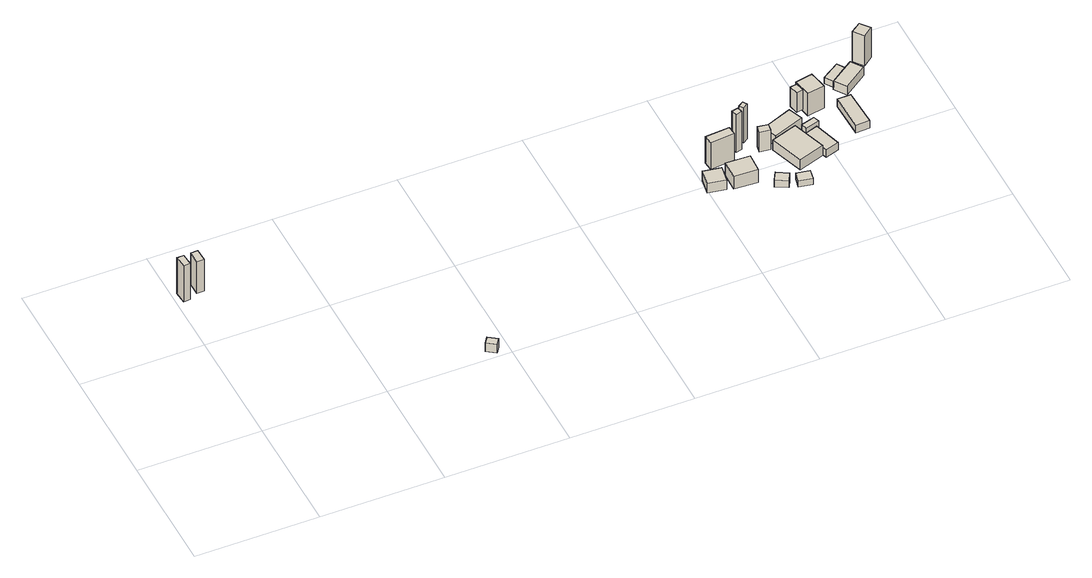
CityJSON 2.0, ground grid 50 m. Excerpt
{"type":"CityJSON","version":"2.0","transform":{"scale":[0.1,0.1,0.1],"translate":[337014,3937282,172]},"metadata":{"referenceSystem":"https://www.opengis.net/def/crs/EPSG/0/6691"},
"CityObjects":{
"building1":{"type":"Building","attributes":{"measuredHeight":19.2,"BuildingIDAttribute.prefecture":"14","BuildingIDAttribute.city":"14151","BuildingDetailAttribute.surveyYear":2015,"BuildingLandSlideRiskAttribute.description":"1","BuildingLandSlideRiskAttribute.areaType":"1"},"geometry":[{"type":"Solid","lod":"1","boundaries":[[[[0,1,2,3]],[[2,4,5,3]],[[1,6,4,2]],[[0,7,6,1]],[[3,5,7,0]],[[4,6,7,5]]]]}]},
"building2":{"type":"Building","attributes":{"measuredHeight":17.3,"BuildingIDAttribute.prefecture":"14","BuildingIDAttribute.city":"14151","BuildingDetailAttribute.surveyYear":2015,"BuildingLandSlideRiskAttribute.description":"1","BuildingLandSlideRiskAttribute.areaType":"1"},"geometry":[{"type":"Solid","lod":"1","boundaries":[[[[8,9,10,11]],[[10,12,13,11]],[[9,14,12,10]],[[8,15,14,9]],[[11,13,15,8]],[[12,14,15,13]]]]}]},
"building3":{"type":"Building","attributes":{"measuredHeight":8.2,"BuildingIDAttribute.prefecture":"14","BuildingIDAttribute.city":"14151","BuildingDetailAttribute.surveyYear":2015,"BuildingLandSlideRiskAttribute.description":"1","BuildingLandSlideRiskAttribute.areaType":"1"},"geometry":[{"type":"Solid","lod":"1","boundaries":[[[[16,17,18,19]],[[18,20,21,19]],[[17,22,20,18]],[[16,23,22,17]],[[19,21,23,16]],[[20,22,23,21]]]]}]},
"building4":{"type":"Building","attributes":{"usage":"422","measuredHeight":6.2,"storeysAboveGround":2,"BuildingIDAttribute.prefecture":"14","BuildingIDAttribute.city":"14151","BuildingDetailAttribute.totalFloorArea":70.25,"BuildingDetailAttribute.buildingFootprintArea":35.12,"BuildingDetailAttribute.buildingStructureType":"601","BuildingDetailAttribute.buildingStructureOrgType":"1","BuildingDetailAttribute.orgUsage":"133","BuildingDetailAttribute.surveyYear":2015,"BuildingLandSlideRiskAttribute.description":"1","BuildingLandSlideRiskAttribute.areaType":"1"},"geometry":[{"type":"Solid","lod":"1","boundaries":[[[[24,25,26,27]],[[26,28,29,27]],[[25,30,28,26]],[[24,31,30,25]],[[27,29,31,24]],[[28,30,31,29]]]]}]},
"building5":{"type":"Building","attributes":{"usage":"422","measuredHeight":20.3,"storeysAboveGround":1,"BuildingIDAttribute.prefecture":"14","BuildingIDAttribute.city":"14151","BuildingDetailAttribute.totalFloorArea":31.68,"BuildingDetailAttribute.buildingFootprintArea":31.68,"BuildingDetailAttribute.buildingStructureType":"601","BuildingDetailAttribute.buildingStructureOrgType":"1","BuildingDetailAttribute.orgUsage":"133","BuildingDetailAttribute.surveyYear":2015,"BuildingLandSlideRiskAttribute.description":"1","BuildingLandSlideRiskAttribute.areaType":"1"},"geometry":[{"type":"Solid","lod":"1","boundaries":[[[[32,33,34,35]],[[34,36,37,35]],[[33,38,36,34]],[[32,39,38,33]],[[35,37,39,32]],[[36,38,39,37]]]]}]},
"building6":{"type":"Building","attributes":{"usage":"422","measuredHeight":12.5,"storeysAboveGround":2,"BuildingIDAttribute.prefecture":"14","BuildingIDAttribute.city":"14151","BuildingDetailAttribute.totalFloorArea":146.17,"BuildingDetailAttribute.buildingFootprintArea":73.08,"BuildingDetailAttribute.buildingStructureType":"601","BuildingDetailAttribute.buildingStructureOrgType":"1","BuildingDetailAttribute.orgUsage":"133","BuildingDetailAttribute.surveyYear":2015,"BuildingLandSlideRiskAttribute.description":"1","BuildingLandSlideRiskAttribute.areaType":"1"},"geometry":[{"type":"Solid","lod":"1","boundaries":[[[[40,41,42,43]],[[42,44,45,43]],[[41,46,44,42]],[[40,47,46,41]],[[43,45,47,40]],[[44,46,47,45]]]]}]},
"building7":{"type":"Building","attributes":{"measuredHeight":20.1,"BuildingIDAttribute.prefecture":"14","BuildingIDAttribute.city":"14151","BuildingDetailAttribute.surveyYear":2015,"BuildingLandSlideRiskAttribute.description":"1","BuildingLandSlideRiskAttribute.areaType":"1"},"geometry":[{"type":"Solid","lod":"1","boundaries":[[[[48,49,50,51]],[[50,52,53,51]],[[49,54,52,50]],[[48,55,54,49]],[[51,53,55,48]],[[52,54,55,53]]]]}]},
"building8":{"type":"Building","attributes":{"measuredHeight":6.9,"BuildingIDAttribute.prefecture":"14","BuildingIDAttribute.city":"14151","BuildingDetailAttribute.surveyYear":2015},"geometry":[{"type":"Solid","lod":"1","boundaries":[[[[56,57,58,59]],[[58,60,61,59]],[[57,62,60,58]],[[56,63,62,57]],[[59,61,63,56]],[[60,62,63,61]]]]}]},
"building9":{"type":"Building","attributes":{"measuredHeight":19.7,"BuildingIDAttribute.prefecture":"14","BuildingIDAttribute.city":"14151","BuildingDetailAttribute.surveyYear":2015,"BuildingLandSlideRiskAttribute.description":"1","BuildingLandSlideRiskAttribute.areaType":"1"},"geometry":[{"type":"Solid","lod":"1","boundaries":[[[[64,65,66,67]],[[66,68,69,67]],[[65,70,68,66]],[[64,71,70,65]],[[67,69,71,64]],[[68,70,71,69]]]]}]},
"building10":{"type":"Building","attributes":{"measuredHeight":16.7,"BuildingIDAttribute.prefecture":"14","BuildingIDAttribute.city":"14151","BuildingDetailAttribute.surveyYear":2015,"BuildingLandSlideRiskAttribute.description":"1","BuildingLandSlideRiskAttribute.areaType":"1"},"geometry":[{"type":"Solid","lod":"1","boundaries":[[[[72,73,74,75]],[[74,76,77,75]],[[73,78,76,74]],[[72,79,78,73]],[[75,77,79,72]],[[76,78,79,77]]]]}]},
"building11":{"type":"Building","attributes":{"BuildingIDAttribute.prefecture":"14","BuildingIDAttribute.city":"14151","BuildingDetailAttribute.surveyYear":2015},"geometry":[{"type":"Solid","lod":"1","boundaries":[[[[80,81,82,83]],[[82,84,85,83]],[[81,86,84,82]],[[80,87,86,81]],[[83,85,87,80]],[[84,86,87,85]]]]}]},
"building12":{"type":"Building","attributes":{"usage":"422","measuredHeight":8.5,"storeysAboveGround":2,"BuildingIDAttribute.prefecture":"14","BuildingIDAttribute.city":"14151","BuildingDetailAttribute.totalFloorArea":260.74,"BuildingDetailAttribute.buildingFootprintArea":130.37,"BuildingDetailAttribute.buildingStructureType":"601","BuildingDetailAttribute.buildingStructureOrgType":"1","BuildingDetailAttribute.orgUsage":"133","BuildingDetailAttribute.surveyYear":2015,"BuildingLandSlideRiskAttribute.description":"1","BuildingLandSlideRiskAttribute.areaType":"1"},"geometry":[{"type":"Solid","lod":"1","boundaries":[[[[88,89,90,91]],[[90,92,93,91]],[[89,94,92,90]],[[88,95,94,89]],[[91,93,95,88]],[[92,94,95,93]]]]}]},
"building13":{"type":"Building","attributes":{"usage":"422","measuredHeight":9.4,"storeysAboveGround":2,"BuildingIDAttribute.prefecture":"14","BuildingIDAttribute.city":"14151","BuildingDetailAttribute.totalFloorArea":113.69,"BuildingDetailAttribute.buildingFootprintArea":56.84,"BuildingDetailAttribute.buildingStructureType":"601","BuildingDetailAttribute.buildingStructureOrgType":"1","BuildingDetailAttribute.orgUsage":"133","BuildingDetailAttribute.surveyYear":2015,"BuildingLandSlideRiskAttribute.description":"1","BuildingLandSlideRiskAttribute.areaType":"1"},"geometry":[{"type":"Solid","lod":"1","boundaries":[[[[96,97,98,99]],[[98,100,101,99]],[[97,102,100,98]],[[96,103,102,97]],[[99,101,103,96]],[[100,102,103,101]]]]}]},
"building14":{"type":"Building","attributes":{"usage":"422","measuredHeight":4.3,"storeysAboveGround":1,"BuildingIDAttribute.prefecture":"14","BuildingIDAttribute.city":"14151","BuildingDetailAttribute.totalFloorArea":50.5,"BuildingDetailAttribute.buildingFootprintArea":50.5,"BuildingDetailAttribute.buildingStructureType":"601","BuildingDetailAttribute.buildingStructureOrgType":"1","BuildingDetailAttribute.orgUsage":"133","BuildingDetailAttribute.surveyYear":2015},"geometry":[{"type":"Solid","lod":"1","boundaries":[[[[104,105,106,107]],[[106,108,109,107]],[[105,110,108,106]],[[104,111,110,105]],[[107,109,111,104]],[[108,110,111,109]]]]}]},
"building15":{"type":"Building","attributes":{"BuildingIDAttribute.prefecture":"14","BuildingIDAttribute.city":"14151","BuildingDetailAttribute.surveyYear":2015},"geometry":[{"type":"Solid","lod":"1","boundaries":[[[[112,113,114,115]],[[114,116,117,115]],[[113,118,116,114]],[[112,119,118,113]],[[115,117,119,112]],[[116,118,119,117]]]]}]},
"building16":{"type":"Building","attributes":{"measuredHeight":16,"BuildingIDAttribute.prefecture":"14","BuildingIDAttribute.city":"14151","BuildingDetailAttribute.surveyYear":2015,"BuildingLandSlideRiskAttribute.description":"1","BuildingLandSlideRiskAttribute.areaType":"1"},"geometry":[{"type":"Solid","lod":"1","boundaries":[[[[120,121,122,123]],[[122,124,125,123]],[[121,126,124,122]],[[120,127,126,121]],[[123,125,127,120]],[[124,126,127,125]]]]}]},
"building17":{"type":"Building","attributes":{"usage":"422","measuredHeight":21.1,"storeysAboveGround":2,"BuildingIDAttribute.prefecture":"14","BuildingIDAttribute.city":"14151","BuildingDetailAttribute.totalFloorArea":91.39,"BuildingDetailAttribute.buildingFootprintArea":45.69,"BuildingDetailAttribute.buildingStructureType":"601","BuildingDetailAttribute.buildingStructureOrgType":"1","BuildingDetailAttribute.orgUsage":"133","BuildingDetailAttribute.surveyYear":2015,"BuildingLandSlideRiskAttribute.description":"1","BuildingLandSlideRiskAttribute.areaType":"1"},"geometry":[{"type":"Solid","lod":"1","boundaries":[[[[128,129,130,131]],[[130,132,133,131]],[[129,134,132,130]],[[128,135,134,129]],[[131,133,135,128]],[[132,134,135,133]]]]}]},
"building18":{"type":"Building","attributes":{"usage":"422","measuredHeight":7.7,"storeysAboveGround":1,"BuildingIDAttribute.prefecture":"14","BuildingIDAttribute.city":"14151","BuildingDetailAttribute.totalFloorArea":71.87,"BuildingDetailAttribute.buildingFootprintArea":71.87,"BuildingDetailAttribute.buildingStructureType":"601","BuildingDetailAttribute.buildingStructureOrgType":"1","BuildingDetailAttribute.orgUsage":"133","BuildingDetailAttribute.surveyYear":2015},"geometry":[{"type":"Solid","lod":"1","boundaries":[[[[136,137,138,139]],[[138,140,141,139]],[[137,142,140,138]],[[136,143,142,137]],[[139,141,143,136]],[[140,142,143,141]]]]}]},
"building19":{"type":"Building","attributes":{"usage":"422","storeysAboveGround":1,"BuildingIDAttribute.prefecture":"14","BuildingIDAttribute.city":"14151","BuildingDetailAttribute.totalFloorArea":27.56,"BuildingDetailAttribute.buildingFootprintArea":27.56,"BuildingDetailAttribute.buildingStructureType":"601","BuildingDetailAttribute.buildingStructureOrgType":"1","BuildingDetailAttribute.orgUsage":"133","BuildingDetailAttribute.surveyYear":2015,"BuildingLandSlideRiskAttribute.description":"1","BuildingLandSlideRiskAttribute.areaType":"1"},"geometry":[{"type":"Solid","lod":"1","boundaries":[[[[144,145,146,147]],[[146,148,149,147]],[[145,150,148,146]],[[144,151,150,145]],[[147,149,151,144]],[[148,150,151,149]]]]}]},
"building20":{"type":"Building","attributes":{"usage":"422","measuredHeight":5,"storeysAboveGround":1,"BuildingIDAttribute.prefecture":"14","BuildingIDAttribute.city":"14151","BuildingDetailAttribute.totalFloorArea":58.25,"BuildingDetailAttribute.buildingFootprintArea":58.25,"BuildingDetailAttribute.buildingStructureType":"601","BuildingDetailAttribute.buildingStructureOrgType":"1","BuildingDetailAttribute.orgUsage":"133","BuildingDetailAttribute.surveyYear":2015,"BuildingLandSlideRiskAttribute.description":"1","BuildingLandSlideRiskAttribute.areaType":"1"},"geometry":[{"type":"Solid","lod":"1","boundaries":[[[[152,153,154,155,156,157]],[[156,158,159,157]],[[155,160,158,156]],[[154,161,160,155]],[[153,162,161,154]],[[152,163,162,153]],[[157,159,163,152]],[[158,160,161,162,163,159]]]]}]},
"building21":{"type":"Building","attributes":{"measuredHeight":21.8,"BuildingIDAttribute.prefecture":"14","BuildingIDAttribute.city":"14151","BuildingDetailAttribute.surveyYear":2015,"BuildingLandSlideRiskAttribute.description":"1","BuildingLandSlideRiskAttribute.areaType":"1"},"geometry":[{"type":"Solid","lod":"1","boundaries":[[[[164,165,166,167]],[[166,168,169,167]],[[165,170,168,166]],[[164,171,170,165]],[[167,169,171,164]],[[168,170,171,169]]]]}]}
},
"vertices":[
[35,699,43],[7,697,43],[4,748,43],[32,749,43],[4,748,222],[32,749,222],[7,697,222],[35,699,222],
[70,773,40],[99,774,40],[101,722,40],[71,721,40],[101,722,198],[71,721,198],[99,774,198],[70,773,198],
[943,6,12],[907,31,12],[925,56,12],[960,31,12],[925,56,56],[960,31,56],[907,31,56],[943,6,56],
[2071,507,16],[2059,440,16],[1987,453,16],[1999,519,16],[1987,453,63],[1999,519,63],[2059,440,63],[2071,507,63],
[2047,553,24],[2044,591,24],[2143,599,24],[2146,561,24],[2143,599,156],[2146,561,156],[2044,591,156],[2047,553,156],
[2185,508,13],[2181,429,13],[2084,434,13],[2087,512,13],[2084,434,76],[2087,512,76],[2181,429,76],[2185,508,76],
[2169,595,23],[2163,619,23],[2189,625,23],[2195,602,23],[2189,625,212],[2195,602,212],[2163,619,212],[2169,595,212],
[2224,386,10],[2245,422,10],[2292,396,10],[2272,359,10],[2292,396,44],[2272,359,44],[2245,422,44],[2224,386,44],
[2201,642,29],[2222,655,29],[2233,638,29],[2212,624,29],[2233,638,204],[2212,624,204],[2222,655,204],[2201,642,204],
[2247,563,23],[2252,594,23],[2294,588,23],[2289,557,23],[2294,588,121],[2289,557,121],[2252,594,121],[2247,563,121],
[2305,350,9],[2313,392,9],[2367,382,9],[2359,340,9],[2367,382,39],[2359,340,39],[2313,392,39],[2305,350,39],
[2453,461,12],[2347,426,12],[2300,563,12],[2406,599,12],[2300,563,62],[2406,599,62],[2347,426,62],[2453,461,62],
[2316,572,17],[2294,630,17],[2419,678,17],[2442,619,17],[2419,678,68],[2442,619,68],[2294,630,68],[2316,572,68],
[2518,469,8],[2462,451,8],[2427,562,8],[2484,580,8],[2427,562,44],[2484,580,44],[2462,451,44],[2518,469,44],
[2446,587,12],[2439,612,12],[2495,629,12],[2503,604,12],[2495,629,42],[2503,604,42],[2439,612,42],[2446,587,42],
[2478,687,37],[2450,682,37],[2443,721,37],[2471,725,37],[2443,721,135],[2471,725,135],[2450,682,135],[2478,687,135],
[2562,686,12],[2491,674,12],[2477,748,12],[2548,761,12],[2477,748,123],[2548,761,123],[2491,674,123],[2562,686,123],
[2673,531,2],[2617,529,2],[2613,684,2],[2668,685,2],[2613,684,39],[2668,685,39],[2617,529,39],[2673,531,39],
[2640,772,11],[2617,805,11],[2688,852,11],[2709,820,11],[2688,852,41],[2709,820,41],[2617,805,41],[2640,772,41],
[2640,772,2],[2709,820,2],[2737,839,2],[2770,792,2],[2671,724,2],[2638,771,2],[2671,724,44],[2638,771,44],[2770,792,44],[2737,839,44],[2709,820,44],[2640,772,44],
[2794,839,0],[2763,879,0],[2804,909,0],[2835,870,0],[2804,909,149],[2835,870,149],[2763,879,149],[2794,839,149]
]}
